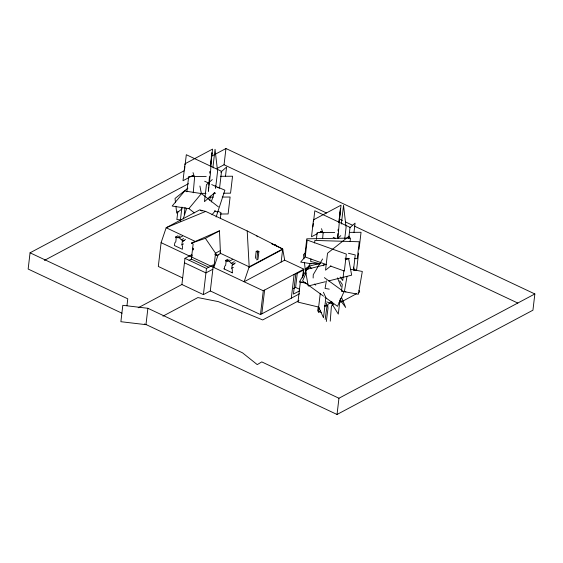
<?xml version="1.0" encoding="UTF-8"?>
<svg xmlns="http://www.w3.org/2000/svg" width="563" height="563" viewBox="0 0 563 563"><rect width="100%" height="100%" fill="white"/><g stroke="black" fill="none" stroke-linecap="round" stroke-linejoin="round"><path stroke-width="0.84" d="M325.161 319.404L326.948 306.314L326.28 303.168M313.148 278.023L313.253 274.695L322.599 258.966M232.223 272.752L232.364 269.937L231.801 268.22L232.174 265.025L235.369 262.935M330.256 321.156L331.41 306.047L333.563 304.337L326.716 301.874M326.322 321.473L328.004 308.193L327.666 304.667L331.361 301.747M208.669 187.007L208.352 191.329L210.344 174.389L211.934 152.77L210.344 166.324M208.796 185.276L209.436 176.627M209.689 173.172L209.816 171.441M337.61 237.016L337.863 233.561M338.06 230.964L338.187 229.232M193.243 192.771L194.58 177.366L193.018 172.616M322.634 238.564L323.078 233.434L321.515 228.684M184.15 170.779L30.057 252.808L28.15 269.044L121.974 313.218M126.971 305.653L127.773 298.819L30.057 252.808M145.965 324.668L147.893 308.285L122.804 305.322L120.883 321.705L145.965 324.668L144.417 323.943M303.042 275.976L303.837 269.17L284.688 260.155L282.696 248.987L247.199 230.957L205.692 211.414L199.682 209.9L166.162 227.741L161.102 242.667L158.309 266.468L182.553 277.89M177.859 211.202L176.873 219.598L181.187 219.844M184.622 169.118L184.917 166.578M185.114 164.882L186.311 154.719L221.533 171.307L219.549 188.239L211.716 184.558M180.266 221.343L181.94 207.064M184.249 214.271L185.044 207.494M186.895 191.779L188.682 176.536L206.227 176.409M177.964 235.756L175.635 236.995L176.177 238.543L175.797 241.731L174.854 242.801L174.347 245.503L182.356 249.275L182.496 246.46L181.933 244.736L182.306 241.548L185.501 239.451M138.195 307.778L181.905 284.505L184.981 258.333L191.884 254.659M189.062 260.331L191.364 259.107L193.144 243.976L191.378 243.146L219.471 230.83L220.471 253.631L217.008 255.475L215.362 254.701M210.569 166.043L212.561 149.104L185.002 163.777L183.01 180.716L192.961 175.417M203.398 294.625L206.466 268.452L213.377 264.779L210.302 290.951L203.398 294.625L181.905 284.505M217.086 168.471L224.053 164.762L225.96 148.526L534.85 293.956L532.943 310.192L337.04 414.474L145.986 324.52M220.351 218.571L221.041 212.694L217.874 211.273M225.481 176.388L226.572 167.07L220.731 172.194M255.363 258.382L256.179 251.422L257.411 250.767L258.917 251.478L257.995 259.304L256.763 259.958L257.685 252.133L258.917 251.478M210.302 290.951L260.472 314.576L263.273 290.768L303.837 269.17M261.816 313.858L264.61 290.058M281.162 262.034L282.64 249.444M291.324 298.151L294.118 274.35M293.302 288.629L295.61 287.404L297.341 272.661M304.801 255.75L306.786 238.818L350.475 238.079L350.08 241.471M302.556 277.862L303.478 270.057L295.786 274.153L293.443 294.097L299.593 290.825M305.758 272.302L306.251 268.108M312.915 226.875L313.317 223.49M313.514 221.794L314.808 210.787L350.031 227.368L348.736 238.381M310.938 258.924L310.635 261.464L320.016 263.758M314.555 242.984L314.858 240.443L359.243 241.759L357.252 258.691L354.641 258.614M316.385 239.374L317.18 232.596L334.725 232.477M323.436 292.253L325.864 297.602L323.493 317.764L318.651 307.067L320.227 293.626M338.835 222.392L340.432 208.838L337.941 238.079M339.067 222.111L341.051 205.171L313.492 219.844L311.508 236.777L317.631 233.518M331.91 301.796L331.713 303.478L338.307 314.098L339.989 299.819M344.788 238.36L346.083 227.353L343.536 205.382L341.544 222.322L341.741 224.011M340.284 301.325L340.587 298.784M341.481 291.162L342.276 284.392L339.763 280.874M343.923 270.367L342.726 280.529L340.221 277.01M348.87 238.656L349.173 236.115L327.525 253.23L325.541 270.163L330.945 265.891M353.972 232.456L355.07 223.138L349.876 227.691M353.458 270.198L355.246 254.955L348.427 253.287M337.04 414.474L338.947 398.238L534.85 293.956M358.596 253.09L356.611 270.029L353.979 270.05M359.053 249.233L361.045 232.294L349.637 232.371M319.024 307.412L318.489 312.549L320.621 310.867M318.334 306.736L317.631 311.015L321.48 312.402M326.392 280.817L325.069 288.432L329.264 289.143M346.998 276.482L344.359 291.697L358.357 294.266L362.319 271.443L350.791 269.325M209.661 200.217L210.59 196.058M183.172 219L186.649 208.416M211.252 201.976L214.186 193.018M216.115 217.001L224.883 190.203L217.881 187.176M191.61 257.031L192.173 255.37M218.268 254.483L213.856 267.502L215.39 254.455L214.63 254.096M224.215 268.98L224.721 266.278L225.672 265.215L226.044 262.02L225.503 260.472L227.832 259.233M306.159 272.893L302.584 280.93L323.535 296.159M307.588 269.684L309.017 266.468L311.811 268.502M323.232 265.799L324.119 264.3M218.493 206.945L201.371 193.573L184.657 190.991L172.172 206.037L188.894 208.613L201.371 193.573L199.914 186.015M211.977 214.792L215.235 210.865M305.554 256.214L300.67 262.105L311.536 263.78M212.293 179.59L206.452 184.706L204.46 201.645L214.848 192.546M337.54 238.501L340.791 235.651M187.936 188.148L175.03 198.465L175.522 202.771M182.123 208.76L176.691 213.11L175.909 206.213M305.561 252.9L303.527 254.525L304.013 258.832M309.263 265.912L305.188 269.17L304.407 262.281M356.661 293.619L341.551 301.824L339.039 302.437M358.174 292.802L359.68 291.979L359.039 290.409M211.252 156.352L225.96 148.526M44.414 260.387L188.436 183.721M175.635 236.995L177 237.635L180.111 235.981M177 237.635L179.428 237.776L182.532 236.122M179.428 237.776L181.328 239.824L183.658 238.585M182.306 241.548L184.636 240.31M181.933 244.736L183.482 243.913M191.378 243.146L205.389 238.332L219.471 230.83M205.389 238.332L215.538 253.167L220.323 250.619M225.503 260.472L226.875 261.112L229.197 259.874M212.849 269.227L205.945 272.9L184.46 262.787M226.875 261.112L229.296 261.253L232.399 259.599M229.296 261.253L231.196 263.301L234.299 261.647M232.174 265.025L234.504 263.787M231.801 268.22L233.349 267.39M249.001 267.355L282.767 249.381M319.158 232.702L321.459 231.484M162.939 316.16L197.859 297.574L218.261 301.613L262.696 319.946L298.953 300.642M284.688 260.155L244.124 281.753L249.184 266.827L247.199 230.957M260.472 314.576L299.551 293.773M205.692 211.414L166.162 227.741L194.911 241.274M326.554 264.413L305.287 269.719L308.257 285.997L325.273 281.753M345.274 259.733L348.673 258.889L351.65 275.166L328.679 280.902M320.516 263.315L309.629 265.982L310.269 267.552M324.802 305.92L326.477 305.512M324.464 306.089L327.786 305.526M272.837 244.567L274.997 244.426L277.193 246.467M220.267 176.31L232.547 176.226L230.556 193.165L223.539 193.215M200.731 193.376L205.995 193.334M213.891 193.278L215.643 193.271M209.049 197.17L213.433 197.141M222.209 197.078L230.105 197.022L228.114 213.961L220.217 214.017M345.07 258.333L349.419 258.459M345.921 291.796L341.84 291.275M319.854 263.991L310.459 263.308L299.333 282.028L305.308 282.464M306.955 283.541L300.339 281.957L297.968 302.12L318.651 307.067M326.413 264.596L305.209 256.981L307.201 240.042L346.344 254.096L344.352 271.035L330.488 266.06M214.552 210.844L217.663 212.195M224.053 164.762L326.484 212.99M339.193 218.972L342.367 220.464M345.541 221.963L352.691 225.327M354.282 226.073L517.854 303.084M320.643 231.407L323.774 232.885M333.169 237.304L335.52 238.409M192.152 175.339L194.495 176.451M204.672 181.237L209.373 183.454M200.47 210.266L202.054 211.012M271.626 243.772L282.696 248.987L249.184 266.827L219.69 252.942M256.179 251.422L257.685 252.133M295.61 287.404L299.558 289.262M181.328 239.824L183.172 240.69M231.196 263.301L233.047 264.174M192.736 248.156L193.63 248.572L193.475 249.866L192.588 249.444M223.842 268.804L232.456 272.865M161.102 242.667L263.273 290.768M191.364 259.107L208.873 267.355M184.981 258.333L206.466 268.452M147.893 308.285L242.533 352.846L257.249 364.606L261.774 361.903L338.947 398.238M324.379 277.643L343.93 291.859L337.497 306.314L324.928 297.18M314.365 284.069L315.73 285.117M188.894 208.613L194.369 212.891M256.531 235.735L257.629 236.749M215.538 253.167L217.008 255.475M353.43 267.094L354.711 270.233M337.469 277.862L340.995 286.483M341.481 297.264L345.647 307.447L341.551 301.824L340.263 298.693M213.243 167.943L213.053 166.254L215.038 149.315L217.585 171.286L215.594 188.225L215.298 185.691"/></g></svg>
